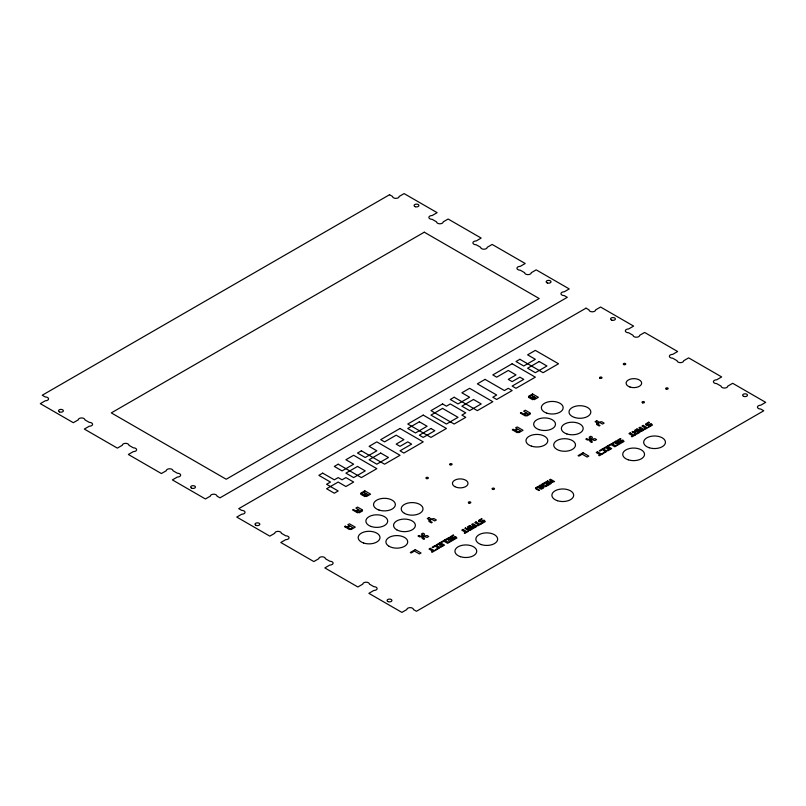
<?xml version="1.0" encoding="UTF-8"?>
<svg xmlns="http://www.w3.org/2000/svg" width="806" height="806" viewBox="0 0 806 806"><rect width="100%" height="100%" fill="white"/><g stroke="black" fill="none" stroke-linecap="round" stroke-linejoin="round"><path stroke-width="1.21" d="M575.514 444.983L575.141 446.615A10.901 6.287 0 0 1 556.916 449.436L555.183 448.136A10.901 6.287 0 0 1 561.802 438.907A10.901 6.287 0 0 1 575.514 444.983M389.54 194.72L42.244 395.232L45.257 396.965A3.305 1.904 0 0 1 48.551 398.869A3.305 1.904 0 0 1 45.257 400.784L40.3 403.645L73.326 422.707L78.273 419.845A3.305 1.904 0 0 1 81.577 417.941A3.305 1.904 0 0 1 84.882 419.845L89.285 422.384A3.305 1.904 0 0 1 92.589 424.299A3.305 1.904 0 0 1 89.285 426.203L84.328 429.064L117.354 448.126L122.311 445.265A3.305 1.904 0 0 1 125.615 443.36A3.305 1.904 0 0 1 128.91 445.265L133.312 447.814A3.305 1.904 0 0 1 136.617 449.718A3.305 1.904 0 0 1 133.312 451.622L128.366 454.483L161.381 473.545L166.338 470.694A3.305 1.904 0 0 1 169.643 468.78A3.305 1.904 0 0 1 172.947 470.694L177.35 473.233A3.305 1.904 0 0 1 180.655 475.137A3.305 1.904 0 0 1 177.35 477.041L172.393 479.902L205.419 498.974L210.376 496.113A3.305 1.904 0 0 1 213.671 494.199A3.305 1.904 0 0 1 216.975 496.113L219.978 497.846L567.283 297.333L564.271 295.601A3.305 1.904 0 0 1 560.966 293.696A3.305 1.904 0 0 1 564.271 291.782L569.227 288.931L536.202 269.859L531.255 272.72A3.305 1.904 0 0 1 527.95 274.624A3.305 1.904 0 0 1 524.646 272.72L520.243 270.181A3.305 1.904 0 0 1 516.938 268.277A3.305 1.904 0 0 1 520.243 266.363L525.2 263.502L492.174 244.44L487.217 247.301A3.305 1.904 0 0 1 483.912 249.205A3.305 1.904 0 0 1 480.618 247.301L476.215 244.762A3.305 1.904 0 0 1 472.91 242.848A3.305 1.904 0 0 1 476.215 240.944L481.162 238.082L448.136 219.02L443.189 221.882A3.305 1.904 0 0 1 439.885 223.786A3.305 1.904 0 0 1 436.58 221.882L432.177 219.333A3.305 1.904 0 0 1 428.873 217.429A3.305 1.904 0 0 1 432.177 215.524L437.134 212.663L404.108 193.601L399.151 196.452A3.305 1.904 0 0 1 395.857 198.367A3.305 1.904 0 0 1 392.552 196.452L389.54 194.72M424.278 232.199L111.299 412.894L226.204 479.238L539.184 298.532L424.278 232.199M586.022 308.154L238.717 508.667L241.729 510.4A3.305 1.904 0 0 1 245.034 512.304A3.305 1.904 0 0 1 241.729 514.218L236.773 517.069L269.798 536.141L274.745 533.28A3.305 1.904 0 0 1 278.05 531.376A3.305 1.904 0 0 1 281.354 533.28L285.757 535.819A3.305 1.904 0 0 1 289.062 537.723A3.305 1.904 0 0 1 285.757 539.637L280.8 542.498L313.826 561.56L318.783 558.699A3.305 1.904 0 0 1 322.088 556.795A3.305 1.904 0 0 1 325.382 558.699L329.785 561.238A3.305 1.904 0 0 1 333.09 563.152A3.305 1.904 0 0 1 329.785 565.056L324.838 567.918L357.864 586.98L362.811 584.118A3.305 1.904 0 0 1 366.115 582.214A3.305 1.904 0 0 1 369.42 584.118L373.823 586.667A3.305 1.904 0 0 1 377.127 588.571A3.305 1.904 0 0 1 373.823 590.476L368.866 593.337L401.892 612.399L406.849 609.548A3.305 1.904 0 0 1 410.143 607.633A3.305 1.904 0 0 1 413.448 609.548L416.46 611.28L763.756 410.768L760.743 409.035A3.305 1.904 0 0 1 757.449 407.131A3.305 1.904 0 0 1 760.743 405.216L765.7 402.355L732.674 383.293L727.727 386.155A3.305 1.904 0 0 1 724.423 388.059A3.305 1.904 0 0 1 721.118 386.155L716.715 383.616A3.305 1.904 0 0 1 713.411 381.701A3.305 1.904 0 0 1 716.715 379.797L721.672 376.936L688.646 357.874L683.69 360.735A3.305 1.904 0 0 1 680.385 362.64A3.305 1.904 0 0 1 677.09 360.735L672.688 358.186A3.305 1.904 0 0 1 669.383 356.282A3.305 1.904 0 0 1 672.688 354.378L677.634 351.517L644.619 332.455L639.662 335.306A3.305 1.904 0 0 1 636.357 337.22A3.305 1.904 0 0 1 633.053 335.306L628.65 332.767A3.305 1.904 0 0 1 625.345 330.863A3.305 1.904 0 0 1 628.65 328.959L633.607 326.098L600.581 307.026L595.624 309.887A3.305 1.904 0 0 1 592.329 311.801A3.305 1.904 0 0 1 589.025 309.887L586.022 308.154M322.712 473.132L318.854 475.359L330.45 482.059L326.581 484.285L338.177 490.985L334.319 493.212L326.581 488.748L338.177 482.059L345.915 486.522L353.643 482.059L345.905 477.595L342.046 479.822L338.177 477.595L334.319 479.822L322.712 473.132M338.177 464.196L334.319 466.432L342.046 470.895L353.643 464.196L345.915 459.742L353.643 455.279L376.835 468.669L361.38 477.595L338.177 464.196M361.38 450.806L357.511 453.043L365.239 457.506L376.835 450.806L369.108 446.343L376.835 441.879L400.028 455.279L384.573 464.196L361.38 450.806M400.028 428.49L380.704 439.653L384.563 441.879L396.159 435.18L403.897 439.653L396.169 444.116L400.028 446.343L407.755 441.879L411.624 444.116L400.028 450.806L403.897 453.043L423.221 441.879L400.028 428.49M423.221 415.1L407.765 424.027L430.958 437.416L446.423 428.49L423.221 415.1M442.554 403.937L430.958 410.637L454.151 424.027L465.757 417.327L461.888 415.1L465.747 412.863L450.282 403.937L446.423 406.174L442.554 403.937M454.151 397.247L450.292 399.474L458.02 403.937L469.616 397.247L461.888 392.784L469.616 388.321L492.809 401.71L477.354 410.637L454.151 397.247M485.081 379.384L477.354 383.847L496.677 395.011L492.819 397.237L496.677 399.474L512.142 390.547L508.274 388.311L504.415 390.547L485.081 379.384M512.142 363.768L492.819 374.921L496.677 377.158L508.274 370.458L516.011 374.921L508.284 379.384L512.142 381.621L519.87 377.158L523.739 379.384L512.142 386.084L516.011 388.311L535.335 377.158L512.142 363.768M519.88 359.295L516.011 361.531L523.739 365.995L535.335 359.295L527.608 354.841L535.335 350.378L558.528 363.768L543.073 372.694L519.88 359.295M419.362 421.79L407.755 428.49L415.493 432.953L427.089 426.263L419.362 421.79M442.554 408.4L430.958 415.1L446.423 424.027L458.02 417.327L442.554 408.4M357.511 466.432L345.915 473.132L353.643 477.595L365.239 470.895L357.511 466.432M380.704 453.043L369.108 459.742L376.835 464.196L388.432 457.506L380.704 453.043M473.485 399.474L461.888 406.174L469.616 410.637L481.212 403.937L473.485 399.474M539.204 361.531L527.608 368.231L535.335 372.694L546.931 365.995L539.204 361.531M430.958 428.49L419.362 435.18L423.221 437.416L434.827 430.726L430.958 428.49M364.816 490.834L360.685 493.222L366.468 496.556L370.589 494.169L364.816 490.834M532.595 393.973L528.464 396.351L534.247 399.685L538.368 397.308L532.595 393.973M363.99 492.265L360.685 494.169L362.337 495.126L365.642 493.222L363.99 492.265M531.769 395.393L528.464 397.308L530.116 398.255L533.421 396.351L531.769 395.393M366.468 493.695L363.163 495.599L364.816 496.556L368.12 494.652L366.468 493.695M534.247 396.824L530.942 398.738L532.595 399.685L535.899 397.781L534.247 396.824M353.421 509.473L352.595 509.956L357.552 512.807L360.856 510.903L359.204 509.956L356.726 511.377L359.204 512.807L362.509 510.903L361.682 510.43L362.509 509.956L357.552 507.095L355.899 508.042L358.378 509.473L355.899 510.903L353.421 509.473M521.2 412.612L520.374 413.085L525.331 415.946L528.635 414.042L526.983 413.085L524.505 414.516L526.983 415.946L530.288 414.042L529.461 413.559L530.288 413.085L525.331 410.224L523.678 411.181L526.157 412.612L523.678 414.042L521.2 412.612M345.331 526.187L344.505 526.671L346.157 527.618L349.461 525.713L347.809 524.756L349.461 523.809L355.245 527.144L351.114 529.532L345.331 526.187M513.11 429.326L512.284 429.8L513.936 430.757L517.24 428.852L515.588 427.895L517.24 426.938L523.023 430.273L518.893 432.661L513.11 429.326M350.288 526.187L346.983 528.101L349.461 529.532L352.766 527.618L350.288 526.187M518.067 429.326L514.762 431.23L517.24 432.661L520.545 430.757L518.067 429.326M428.913 517.613L427.261 518.57L430.565 520.475L428.913 521.432L431.391 522.862L432.218 522.379L428.913 520.475L430.565 519.527L432.218 519.527L434.686 520.948L436.338 520.001L433.86 518.57L431.391 519.044L428.913 517.613M596.712 420.732L595.07 421.689L598.364 423.593L596.712 424.55L599.19 425.981L600.017 425.497L596.712 423.593L600.017 422.646L602.495 424.067L604.147 423.12L601.669 421.689L599.19 422.163L596.712 420.732M418.828 535.516L418.002 535.99L419.654 536.947L421.306 535.99L423.785 537.421L422.132 538.368L423.785 539.325L424.611 538.851L422.132 537.421L423.785 536.464L427.089 537.421L428.732 536.464L427.089 535.516L424.611 535.99L423.785 535.516L424.611 534.086L422.959 533.129L421.306 534.086L422.959 535.033L422.132 535.516L422.959 535.99L421.306 536.947L418.828 535.516M586.637 438.635L585.811 439.109L587.463 440.066L589.115 439.109L591.584 440.539L589.932 441.487L591.584 442.444L592.41 441.97L589.932 440.539L591.584 439.582L594.888 440.539L596.541 439.582L594.888 438.635L592.41 439.109L591.584 438.635L592.41 437.205L590.758 436.248L589.115 437.205L590.758 438.152L589.932 438.635L590.758 439.109L589.115 440.066L586.637 438.635M415.251 549.652L410.294 552.513L411.12 552.987L414.425 551.082L419.382 553.944L421.034 552.987L415.251 549.652M583.06 452.771L578.103 455.632L578.93 456.105L582.234 454.201L587.181 457.062L588.833 456.105L583.06 452.771M430.263 548.322L429.034 549.037L432.741 551.183L431.502 551.898L432.127 552.261L435.845 550.115L433.981 550.468L430.263 548.322M435.22 545.471L432.127 547.254L432.741 547.617L435.22 546.186L438.313 547.969L435.845 549.4L436.459 549.752L439.552 547.969L438.938 547.617L439.552 547.254L436.459 545.471L435.22 545.471M440.177 542.609L436.459 544.755L437.074 545.108L439.552 543.677L440.791 544.393L439.552 545.108L441.416 544.755L442.655 545.471L440.177 546.901L440.791 547.254L444.509 545.108L440.177 542.609M444.509 540.101L440.791 542.247L441.406 542.609L443.884 541.179L447.602 543.325L448.841 542.609L444.509 540.101M448.841 537.602L445.124 539.748L445.748 540.101L448.217 538.68L449.456 539.395L448.227 540.101L450.08 539.748L451.32 540.463L448.841 541.894L449.456 542.247L453.174 540.101L448.841 537.602M453.174 535.103L450.08 536.887L452.559 538.317L454.413 537.249L455.652 537.965L453.174 539.395L453.788 539.748L456.891 537.965L455.652 536.534L451.32 538.317L450.08 537.602L453.788 535.456L453.174 535.103M463.017 529.421L461.778 530.136L465.485 532.282L464.246 532.998L464.871 533.35L468.588 531.204L466.724 531.567L463.017 529.421M465.485 527.99L464.871 528.353L466.11 529.068L468.588 527.638L467.349 526.923L468.588 526.207L472.921 528.706L469.817 530.499L465.485 527.99M469.817 525.492L469.203 525.844L472.921 527.99L475.399 526.56L474.16 525.844L472.296 526.923L474.16 527.99L476.628 526.56L476.014 526.207L476.628 525.844L472.921 523.698L471.681 524.414L473.535 525.492L471.681 526.56L469.817 525.492M476.014 521.915L474.774 522.631L478.492 524.777L477.253 525.492L477.867 525.844L481.585 523.698L479.731 524.061L476.014 521.915M481.585 518.701L478.492 520.485L480.97 521.915L482.824 520.847L484.063 521.563L481.585 522.993L482.2 523.346L485.303 521.563L484.063 520.132L479.731 521.915L478.492 521.2L482.2 519.054L481.585 518.701M597.447 451.803L596.208 452.519L599.926 454.665L598.687 455.38L599.301 455.743L603.019 453.597L601.165 453.949L597.447 451.803M602.404 448.942L599.301 450.735L599.926 451.088L602.394 449.657L605.497 451.451L603.019 452.881L603.634 453.234L606.737 451.451L606.112 451.088L606.737 450.735L602.404 448.942M607.351 446.091L603.634 448.237L604.258 448.589L606.737 447.159L607.976 447.874L606.737 448.589L607.351 448.942L608.59 448.237L609.83 448.952L607.351 450.373L607.976 450.735L611.683 448.589L607.351 446.091M611.683 443.582L607.976 445.728L608.59 446.091L611.069 444.66L614.787 446.806L616.016 446.091L611.683 443.582M616.016 441.084L612.308 443.229L612.923 443.582L615.401 442.151L616.64 442.867L615.401 443.582L617.255 443.229L618.494 443.945L616.016 445.375L616.64 445.728L620.358 443.582L616.016 441.084M620.358 438.585L617.255 440.368L619.733 441.799L621.587 440.721L622.826 441.436L620.358 442.867L620.973 443.229L624.066 441.436L622.826 440.016L618.494 441.799L617.255 441.084L620.973 438.938L620.358 438.585M630.191 432.903L628.952 433.618L632.67 435.764L631.43 436.479L632.045 436.832L635.763 434.686L633.909 435.049L630.191 432.903M632.67 431.472L632.045 431.835L633.284 432.54L635.763 431.119L634.524 430.404L635.763 429.689L640.095 432.187L637.002 433.971L632.67 431.472M637.002 428.973L636.377 429.326L640.095 431.472L642.573 430.041L641.334 429.326L639.48 430.404L641.334 431.472L643.813 430.041L643.198 429.689L643.813 429.326L640.095 427.18L638.856 427.895L640.72 428.973L638.856 430.041L637.002 428.973M643.188 425.397L641.959 426.112L645.666 428.258L644.427 428.973L645.052 429.326L648.759 427.18L646.906 427.543L643.188 425.397M648.759 422.183L645.666 423.966L648.145 425.397L649.999 424.319L651.238 425.034L648.759 426.465L649.384 426.827L652.477 425.034L651.238 423.603L646.906 425.397L645.666 424.681L649.384 422.535L648.759 422.183M537.803 486.572L535.486 487.912L539.536 490.25L538.952 490.582L535.486 488.577L537.803 487.247L541.269 489.242L542.418 488.577L537.803 486.572M540.111 485.242L538.952 485.907L543.002 488.245L543.576 487.912L540.685 486.24L541.844 485.575L544.151 486.915L546.468 486.24L542.418 483.912L541.269 484.577L543.576 485.907L542.418 486.572L540.111 485.242M546.468 481.575L543.002 483.58L543.576 483.912L545.884 482.572L547.042 483.237L545.894 483.912L546.468 484.245L547.627 483.57L548.775 484.245L546.468 485.575L547.042 485.907L550.508 483.912L546.468 481.575M547.627 480.91L547.042 481.242L551.092 483.58L551.667 482.572L550.508 481.907L551.092 481.575L552.241 482.24L554.558 481.575L550.508 479.238L549.36 479.902L552.241 481.575L550.508 482.572L547.627 480.91M469.203 527.99L466.724 529.421L468.588 530.499L471.057 529.068L469.203 527.99M636.387 431.472L633.909 432.903L635.763 433.971L638.241 432.54L636.387 431.472M388.018 601.588A2.408 1.39 0 0 0 391.897 600.682A2.408 1.39 0 0 0 388.603 599.19A2.408 1.39 0 0 0 388.018 601.588M460.397 556.674A10.901 6.287 0 0 0 476.739 551.223A10.901 6.287 0 0 0 460.397 545.773A10.901 6.287 0 0 0 460.397 556.674M547.385 282.987A2.408 1.39 0 0 0 551.002 281.778A2.408 1.39 0 0 0 547.385 280.569A2.408 1.39 0 0 0 547.385 282.987M415.292 206.719A2.408 1.39 0 0 0 418.908 205.51A2.408 1.39 0 0 0 415.292 204.311A2.408 1.39 0 0 0 415.292 206.719M191.546 488.154A2.408 1.39 0 0 0 195.425 487.247A2.408 1.39 0 0 0 192.13 485.766A2.408 1.39 0 0 0 191.546 488.154M59.443 411.886A2.408 1.39 0 0 0 63.331 410.989A2.408 1.39 0 0 0 60.047 409.498A2.408 1.39 0 0 0 59.443 411.886M481.303 544.594A10.901 6.287 0 0 0 497.655 539.143A10.901 6.287 0 0 0 481.303 533.703A10.901 6.287 0 0 0 481.303 544.594M396.764 529.824A10.901 6.287 0 0 0 414.999 527.003A10.901 6.287 0 0 0 401.65 519.296A10.901 6.287 0 0 0 396.764 529.824M557.339 500.697A10.901 6.287 0 0 0 573.681 495.257A10.901 6.287 0 0 0 557.339 489.806A10.901 6.287 0 0 0 557.339 500.697M363.617 543.022A10.901 6.287 0 0 0 379.989 537.602A10.901 6.287 0 0 0 363.667 532.121A10.901 6.287 0 0 0 363.617 543.022M628.196 459.793A10.901 6.287 0 0 0 644.538 454.342A10.901 6.287 0 0 0 628.196 448.892A10.901 6.287 0 0 0 628.196 459.793M389.107 546.317A10.901 6.287 0 0 0 407.342 543.496A10.901 6.287 0 0 0 393.993 535.788A10.901 6.287 0 0 0 389.107 546.317M649.112 447.713A10.901 6.287 0 0 0 665.454 442.262A10.901 6.287 0 0 0 649.112 436.822A10.901 6.287 0 0 0 649.112 447.713M531.416 446.141A10.901 6.287 0 0 0 547.788 440.721A10.901 6.287 0 0 0 531.476 435.24A10.901 6.287 0 0 0 531.416 446.141M546.811 413.166A10.901 6.287 0 0 0 563.162 407.725A10.901 6.287 0 0 0 546.821 402.265A10.901 6.287 0 0 0 546.811 413.166M539.133 429.658A10.901 6.287 0 0 0 555.485 424.208A10.901 6.287 0 0 0 539.143 418.757A10.901 6.287 0 0 0 539.133 429.658M566.83 433.94A10.901 6.287 0 0 0 583.171 428.49A10.901 6.287 0 0 0 566.83 423.039A10.901 6.287 0 0 0 566.83 433.94M574.477 417.448A10.901 6.287 0 0 0 590.828 411.997A10.901 6.287 0 0 0 574.477 406.546A10.901 6.287 0 0 0 574.477 417.448M611.764 320.153A2.408 1.39 0 0 0 615.381 318.944A2.408 1.39 0 0 0 611.764 317.735A2.408 1.39 0 0 0 611.764 320.153M255.915 525.311A2.408 1.39 0 0 0 259.804 524.424A2.408 1.39 0 0 0 256.52 522.933A2.408 1.39 0 0 0 255.915 525.311M743.857 396.421A2.408 1.39 0 0 0 747.474 395.212A2.408 1.39 0 0 0 743.857 394.003A2.408 1.39 0 0 0 743.857 396.421M492.597 489.363A1.209 0.695 0 0 0 494.501 488.849A1.209 0.695 0 0 0 492.798 488.154A1.209 0.695 0 0 0 492.597 489.363M468.981 503.095A1.209 0.695 0 0 0 470.795 502.491A1.209 0.695 0 0 0 468.981 501.886A1.209 0.695 0 0 0 468.981 503.095M426.555 478.593A1.209 0.695 0 0 0 428.359 477.988A1.209 0.695 0 0 0 426.555 477.384A1.209 0.695 0 0 0 426.555 478.593M454.725 486.572A7.788 4.493 0 0 0 467.752 484.557A7.788 4.493 0 0 0 458.221 479.046A7.788 4.493 0 0 0 454.725 486.572M599.946 378.226A1.209 0.695 0 0 0 601.971 377.913A1.209 0.695 0 0 0 600.49 377.057A1.209 0.695 0 0 0 599.946 378.226M629.99 387.031A7.788 4.493 0 0 0 641.667 383.132A7.788 4.493 0 0 0 629.99 379.243A7.788 4.493 0 0 0 629.99 387.031M404.421 513.331A10.901 6.287 0 0 0 422.646 510.51A10.901 6.287 0 0 0 409.307 502.803A10.901 6.287 0 0 0 404.421 513.331M371.334 526.54A10.901 6.287 0 0 0 387.686 521.089A10.901 6.287 0 0 0 371.344 515.639A10.901 6.287 0 0 0 371.334 526.54M379.001 510.047A10.901 6.287 0 0 0 395.353 504.596A10.901 6.287 0 0 0 379.011 499.146A10.901 6.287 0 0 0 379.001 510.047M642.634 402.839A1.209 0.695 0 0 0 644.447 402.234A1.209 0.695 0 0 0 642.634 401.63A1.209 0.695 0 0 0 642.634 402.839M666.25 389.107A1.209 0.695 0 0 0 668.154 388.603A1.209 0.695 0 0 0 666.441 387.898A1.209 0.695 0 0 0 666.25 389.107M623.925 364.644A1.209 0.695 0 0 0 625.728 364.04A1.209 0.695 0 0 0 623.925 363.435A1.209 0.695 0 0 0 623.925 364.644M450.02 464.78A1.209 0.695 0 0 0 452.045 464.468A1.209 0.695 0 0 0 450.564 463.621A1.209 0.695 0 0 0 450.02 464.78"/></g></svg>
